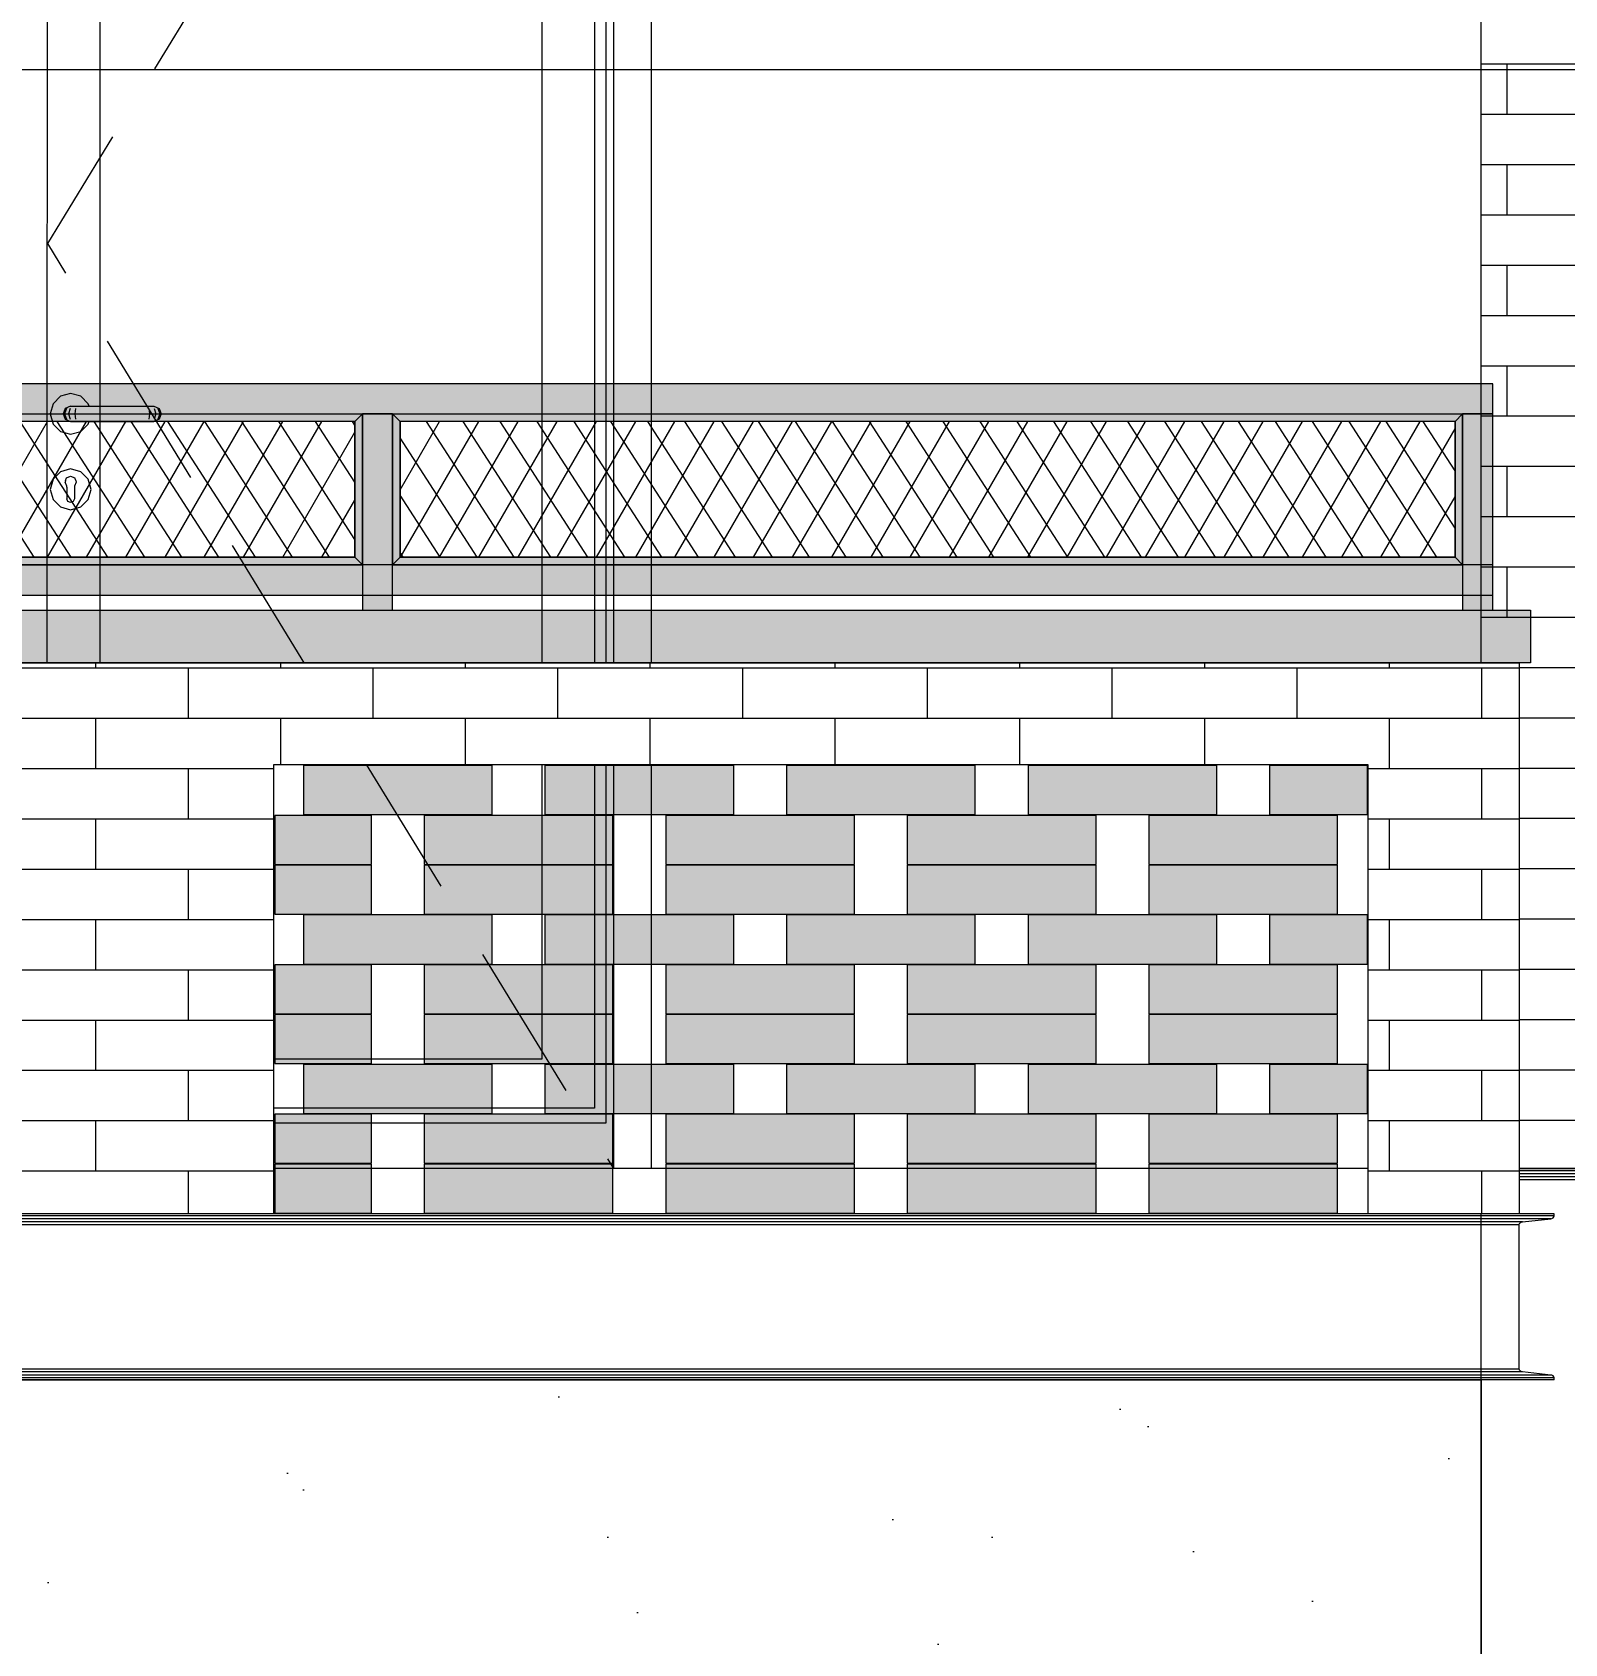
# Model space of a CAD drawing. Header units: millimetres. Extents: x 476571643 to 477489869, y 4620928210 to 4621294454.
# Drawn here: x 477466584 to 477468615, y 4621005800 to 4621007936 of the extents above; entities that cross this region are included whole.
import ezdxf

# ---------------------------------------------------------------- set-up
doc = ezdxf.new("R2010")
doc.units = ezdxf.units.MM
doc.header["$MEASUREMENT"] = 0
doc.set_wipeout_variables(frame=1)
doc.linetypes.add('Hidden Line', pattern=[317.5, 211.666667, -105.833333])
doc.linetypes.add('Wipeout_Contour', pattern=[1000, 0, -1000])
for name, color, linetype, lineweight in [('2D Drafting - General_Pen_No__30_Pen_No__9_Pen_No__9_Pen_No__253', 252, 'Continuous', 0), ('2D Drafting - General_Pen_No__30_Pen_No__9_Pen_No__9_Pen_No__7', 7, 'Continuous', 0), ('2D Drafting - General_Pen_No__7_Pen_No__7', 7, 'Continuous', 0), ('New_2D Drafting - General_Pen_No__30_Pen_No__9_Pen_No__9_Pen_No__250', 7, 'Continuous', 0), ('New_2D Drafting - General_Pen_No__30_Pen_No__9_Pen_No__9_Pen_No__255', 255, 'Continuous', 0), ('New_2D Drafting - General_Pen_No__30_Pen_No__9_Pen_No__9_Pen_No__42', 250, 'Continuous', 0), ('New_2D Drafting - General_Pen_No__30_Pen_No__9_Pen_No__9_Pen_No__7', 7, 'Continuous', 0), ('New_2D Drafting - General_Pen_No__4', 7, 'Continuous', 0), ('New_2D Drafting - General_Pen_No__7', 7, 'Continuous', 0), ('New_Structural - Bearing_Pen_No__250', 7, 'Continuous', 0), ('Structural - Bearing_Pen_No__250', 7, 'Continuous', 0), ('zoma_Pen_No__142', 142, 'Continuous', 0), ('zoma_Pen_No__5_Pen_No__142', 142, 'Continuous', 0)]:
    doc.layers.add(name, color=color, linetype=linetype, lineweight=lineweight)
for name, color, linetype in [('New_2D Drafting - General_Pen_No__30_Pen_No__9_Pen_No__9', 7, 'Continuous'), ('zoma', 7, 'Continuous'), ('zoma_Pen_No__5', 7, 'Continuous')]:
    doc.layers.add(name, color=color, linetype=linetype)
doc.layers.add('New_2D Drafting - General_Pen_No__30_Pen_No__9_Pen_No__9_Pen_No__252', color=7, linetype='Continuous', lineweight=0, true_color=0x666666)
doc.layers.add('New_2D Drafting - General_Pen_No__30_Pen_No__9_Pen_No__9_Pen_No__254', color=7, linetype='Continuous', lineweight=0, true_color=0xcccccc)
doc.styles.add('GENERATED_STYLE_2', font='arial.ttf')
doc.dimstyles.new('GENERATED_STYLE__32', dxfattribs={"dimtxt": 100, "dimasz": 64.421331, "dimexe": 0.18, "dimexo": 3, "dimgap": 0.09, "dimtad": 1, "dimlfac": 0.001, "dimzin": 0, "dimdsep": 46, "dimtxsty": 'GENERATED_STYLE_2', "dimblk": 'ARROWHEAD_2', "dimblk1": 'ARROWHEAD_2', "dimblk2": 'ARROWHEAD_2', "dimcen": 0.09, "dimclrd": 142, "dimclre": 142, "dimclrt": 142, "dimadec": 0, "dimazin": 0, "dimtfac": 1, "dimtdec": 4, "dimtmove": 0, "dimatfit": 3, "dimfxl": 1, "dimtolj": 1, "dimtzin": 0, "dimarcsym": 0})
pattern_1 = [(60, (476844527.15, 4621385791.044), (-38.9711432, 22.5), []), (122.8330945, (476844527.15, 4621385791.044), (36.8060797, 18.75), [])]

# ---------------------------------------------------------------- blocks, each defined once
blk = doc.blocks.new('Line_109', base_point=(477472321.6, 4621007886))
at = {"layer": 'zoma_Pen_No__5_Pen_No__142', "color": 142, "linetype": 'Continuous', "lineweight": 0}
blk.add_line((477472221.6, 4621007886), (477452355.6, 4621007886), dxfattribs=at)
blk = doc.blocks.new('*D2161', base_point=(476844527.1, 4621385791))
at = {"layer": 'zoma_Pen_No__142', "color": 142, "linetype": 'Continuous', "lineweight": 0, "transparency": 16777216}
for p, q in [((477470355.6, 4621006454.5), (477470440.4, 4621006405.5)), ((477470461.6, 4621006430), (477470334.4, 4621006430)), ((477470398, 4621005730), (477470398, 4621006430)), ((477470355.6, 4621005754.5), (477470440.4, 4621005705.5)), ((477470461.6, 4621005730), (477470334.4, 4621005730))]:
    blk.add_line(p, q, dxfattribs=at)
at = {"layer": 'zoma_Pen_No__142', "color": 142, "lineweight": 0, "transparency": 16777216, "insert": (477470378, 4621005947), "char_height": 100, "attachment_point": 7, "rotation": 90, "style": 'GENERATED_STYLE_2'}
blk.add_mtext('\\A1;{\\pql;\\fArial CYR|b0|i0|c204|p34;0.70}', dxfattribs=at)
blk = doc.blocks.new('ARROWHEAD_2')
at = {"color": 0, "linetype": 'Continuous', "lineweight": 0}
for p, q in [((-0.378, -0.655), (0.378, 0.655)), ((0, 0), (-1, 0))]:
    blk.add_line(p, q, dxfattribs=at)
blk = doc.blocks.new('*D2162', base_point=(476844527.1, 4621385791))
at = {"layer": 'zoma_Pen_No__142', "color": 142, "linetype": 'Continuous', "lineweight": 0, "transparency": 16777216}
for p, q in [((477470355.6, 4621008954.5), (477470440.4, 4621008905.5)), ((477470461.6, 4621008930), (477470334.4, 4621008930)), ((477470398, 4621006430), (477470398, 4621008930)), ((477470355.6, 4621006454.5), (477470440.4, 4621006405.5)), ((477470461.6, 4621006430), (477470334.4, 4621006430))]:
    blk.add_line(p, q, dxfattribs=at)
at = {"layer": 'zoma_Pen_No__142', "color": 142, "lineweight": 0, "transparency": 16777216, "insert": (477470378, 4621007547), "char_height": 100, "attachment_point": 7, "rotation": 90, "style": 'GENERATED_STYLE_2'}
blk.add_mtext('\\A1;{\\pql;\\fArial CYR|b0|i0|c204|p34;2.50}', dxfattribs=at)
blk = doc.blocks.new('*D2173', base_point=(476844527.1, 4621385791))
at = {"layer": 'zoma_Pen_No__142', "color": 142, "linetype": 'Continuous', "lineweight": 0, "transparency": 16777216}
for p, q in [((477478168.2, 4621006454.5), (477478253, 4621006405.5)), ((477478274.2, 4621006430), (477478147, 4621006430)), ((477478210.6, 4621005730), (477478210.6, 4621006430)), ((477478168.2, 4621005754.5), (477478253, 4621005705.5)), ((477478274.2, 4621005730), (477478147, 4621005730))]:
    blk.add_line(p, q, dxfattribs=at)
at = {"layer": 'zoma_Pen_No__142', "color": 142, "lineweight": 0, "transparency": 16777216, "insert": (477478190.6, 4621005947), "char_height": 100, "attachment_point": 7, "rotation": 90, "style": 'GENERATED_STYLE_2'}
blk.add_mtext('\\A1;{\\pql;\\fArial CYR|b0|i0|c204|p34;0.70}', dxfattribs=at)
blk = doc.blocks.new('*D2174', base_point=(476844527.1, 4621385791))
at = {"layer": 'zoma_Pen_No__142', "color": 142, "linetype": 'Continuous', "lineweight": 0, "transparency": 16777216}
for p, q in [((477478168.2, 4621008954.5), (477478253, 4621008905.5)), ((477478274.2, 4621008930), (477478147, 4621008930)), ((477478210.6, 4621006430), (477478210.6, 4621008930)), ((477478168.2, 4621006454.5), (477478253, 4621006405.5)), ((477478274.2, 4621006430), (477478147, 4621006430))]:
    blk.add_line(p, q, dxfattribs=at)
at = {"layer": 'zoma_Pen_No__142', "color": 142, "lineweight": 0, "transparency": 16777216, "insert": (477478190.6, 4621007547), "char_height": 100, "attachment_point": 7, "rotation": 90, "style": 'GENERATED_STYLE_2'}
blk.add_mtext('\\A1;{\\pql;\\fArial CYR|b0|i0|c204|p34;2.50}', dxfattribs=at)
blk = doc.blocks.new('*D2184', base_point=(476844527.1, 4621385791))
at = {"layer": 'zoma_Pen_No__142', "color": 142, "linetype": 'Continuous', "lineweight": 0, "transparency": 16777216}
for p, q in [((477480860.4, 4621006454.5), (477480945.2, 4621006405.5)), ((477480966.4, 4621006430), (477480839.2, 4621006430)), ((477480902.8, 4621005730), (477480902.8, 4621006430)), ((477480860.4, 4621005754.5), (477480945.2, 4621005705.5)), ((477480966.4, 4621005730), (477480839.2, 4621005730))]:
    blk.add_line(p, q, dxfattribs=at)
at = {"layer": 'zoma_Pen_No__142', "color": 142, "lineweight": 0, "transparency": 16777216, "insert": (477480882.8, 4621005947), "char_height": 100, "attachment_point": 7, "rotation": 90, "style": 'GENERATED_STYLE_2'}
blk.add_mtext('\\A1;{\\pql;\\fArial CYR|b0|i0|c204|p34;0.70}', dxfattribs=at)
blk = doc.blocks.new('*D2185', base_point=(476844527.1, 4621385791))
at = {"layer": 'zoma_Pen_No__142', "color": 142, "linetype": 'Continuous', "lineweight": 0, "transparency": 16777216}
for p, q in [((477480860.4, 4621008954.5), (477480945.2, 4621008905.5)), ((477480966.4, 4621008930), (477480839.2, 4621008930)), ((477480902.8, 4621006430), (477480902.8, 4621008930)), ((477480860.4, 4621006454.5), (477480945.2, 4621006405.5)), ((477480966.4, 4621006430), (477480839.2, 4621006430))]:
    blk.add_line(p, q, dxfattribs=at)
at = {"layer": 'zoma_Pen_No__142', "color": 142, "lineweight": 0, "transparency": 16777216, "insert": (477480882.8, 4621007547), "char_height": 100, "attachment_point": 7, "rotation": 90, "style": 'GENERATED_STYLE_2'}
blk.add_mtext('\\A1;{\\pql;\\fArial CYR|b0|i0|c204|p34;2.50}', dxfattribs=at)

msp = doc.modelspace()

# ---------------------------------------------------------------- hatches: boundary and pattern name
at = {"layer": '2D Drafting - General_Pen_No__30_Pen_No__9_Pen_No__9_Pen_No__253', "linetype": 'Continuous', "lineweight": 0}
h = msp.add_hatch(dxfattribs=at)
h.set_pattern_fill('BRICK___RUNNING_BOND', color=252, style=0, pattern_type=2)
h.set_pattern_definition([(180, (477424474.43, 4620999563.556), (0, 66.64), []), (90, (477424474.43, 4620999563.56), (244.8, 0), [66.64, -66.64]), (90, (477424352.03, 4620999630.2), (244.8, 0), [66.64, -66.64])])
h.paths.add_polyline_path([(477468504.11, 4621008929.993), (477468904.237, 4621008929.993), (477468904.237, 4621006429.992), (477468553.965, 4621006429.992), (477468553.965, 4621006369.991), (477468504.11, 4621006369.991)])
at = {"layer": 'New_2D Drafting - General_Pen_No__30_Pen_No__9_Pen_No__9_Pen_No__255', "linetype": 'Continuous', "lineweight": 0}
for points in [[(477462689.307, 4621007469.985), (477462689.307, 4621007429.985), (477468519.303, 4621007429.985), (477468519.303, 4621007469.985)], [(477465624.314, 4621007429.985), (477467021.814, 4621007429.985), (477467011.814, 4621007419.985), (477465634.314, 4621007419.985)], [(477467011.814, 4621007239.985), (477467021.814, 4621007229.985), (477467021.814, 4621007430.011), (477467011.814, 4621007420.011)], [(477467021.814, 4621007169.985), (477467061.814, 4621007169.985), (477467061.814, 4621007429.985), (477467021.814, 4621007429.985)], [(477467061.814, 4621007229.985), (477467071.814, 4621007239.985), (477467071.814, 4621007419.985), (477467061.814, 4621007429.985)], [(477467061.814, 4621007429.985), (477468479.296, 4621007429.985), (477468469.296, 4621007419.985), (477467071.814, 4621007419.985)], [(477468469.296, 4621007240.011), (477468479.296, 4621007230.011), (477468479.296, 4621007429.985), (477468469.296, 4621007419.985)], [(477468479.296, 4621007169.985), (477468519.303, 4621007169.985), (477468519.303, 4621007429.985), (477468479.296, 4621007429.985)], [(477462689.307, 4621007229.985), (477462689.307, 4621007189.985), (477468519.303, 4621007189.985), (477468519.303, 4621007229.985)], [(477465624.314, 4621007229.985), (477467021.814, 4621007229.985), (477467011.814, 4621007239.985), (477465634.314, 4621007239.985)], [(477467061.814, 4621007229.985), (477468479.296, 4621007229.985), (477468469.296, 4621007239.985), (477467071.814, 4621007239.985)], [(477468569.303, 4621007099.985), (477462639.307, 4621007099.985), (477462639.307, 4621007169.985), (477468569.303, 4621007169.985)]]:
    msp.add_hatch(color=255, dxfattribs=at).paths.add_polyline_path(points)
at = {"layer": 'New_2D Drafting - General_Pen_No__7', "linetype": 'Continuous', "lineweight": 0}
h = msp.add_hatch(dxfattribs=at)
h.set_pattern_fill('BATT_INSULATION', style=0, pattern_type=2)
h.set_pattern_definition(pattern_1)
h.paths.add_polyline_path([(477467011.814, 4621007419.985), (477465634.314, 4621007419.985), (477465634.314, 4621007239.985), (477467011.814, 4621007239.985)])
h = msp.add_hatch(dxfattribs=at)
h.set_pattern_fill('BATT_INSULATION', style=0, pattern_type=2)
h.set_pattern_definition(pattern_1)
h.paths.add_polyline_path([(477468469.296, 4621007419.985), (477467071.814, 4621007419.985), (477467071.814, 4621007239.985), (477468469.296, 4621007239.985)])

# ---------------------------------------------------------------- linework, layer by layer
at = {"layer": '2D Drafting - General_Pen_No__30_Pen_No__9_Pen_No__9_Pen_No__7', "color": 7, "linetype": 'Continuous', "lineweight": 0, "flags": 128}
msp.add_lwpolyline([(477468504.11, 4621008929.993), (477468904.237, 4621008929.993), (477468904.237, 4621006429.992), (477468553.965, 4621006429.992), (477468553.965, 4621006369.991), (477468504.11, 4621006369.991)], close=True, dxfattribs=at)
at = {"layer": '2D Drafting - General_Pen_No__7_Pen_No__7', "color": 7, "linetype": 'Continuous', "lineweight": 0, "flags": 128}
for points in [[(477465864.419, 4621008869.99), (477467344.419, 4621008869.985), (477467344.411, 4621006489.987), (477465864.411, 4621006489.992)], [(477466604.415, 4621008854.987), (477467329.419, 4621008854.985), (477467329.411, 4621006509.987), (477466604.411, 4621006509.99)], [(477466674.419, 4621008784.987), (477467259.419, 4621008784.985), (477467259.411, 4621006574.987), (477466674.411, 4621006574.989)]]:
    msp.add_lwpolyline(points, close=True, dxfattribs=at)
at = {"layer": 'New_2D Drafting - General_Pen_No__30_Pen_No__9_Pen_No__9_Pen_No__250', "color": 7, "linetype": 'Continuous', "lineweight": 0, "flags": 128}
msp.add_lwpolyline([(477462689.307, 4621007229.985), (477462689.307, 4621007189.985), (477468519.303, 4621007189.985), (477468519.303, 4621007229.985)], close=True, dxfattribs=at)
at = {"layer": 'New_2D Drafting - General_Pen_No__30_Pen_No__9_Pen_No__9_Pen_No__7', "color": 7, "linetype": 'Continuous', "lineweight": 0, "flags": 128}
for points in [[(477462689.307, 4621007469.985), (477462689.307, 4621007429.985), (477468519.303, 4621007429.985), (477468519.303, 4621007469.985)], [(477465624.314, 4621007429.985), (477467021.814, 4621007429.985), (477467011.814, 4621007419.985), (477465634.314, 4621007419.985)], [(477467011.814, 4621007239.985), (477467021.814, 4621007229.985), (477467021.814, 4621007430.011), (477467011.814, 4621007420.011)], [(477467021.814, 4621007169.985), (477467061.814, 4621007169.985), (477467061.814, 4621007429.985), (477467021.814, 4621007429.985)], [(477467061.814, 4621007229.985), (477467071.814, 4621007239.985), (477467071.814, 4621007419.985), (477467061.814, 4621007429.985)], [(477467061.814, 4621007429.985), (477468479.296, 4621007429.985), (477468469.296, 4621007419.985), (477467071.814, 4621007419.985)], [(477468469.296, 4621007240.011), (477468479.296, 4621007230.011), (477468479.296, 4621007429.985), (477468469.296, 4621007419.985)], [(477468479.296, 4621007169.985), (477468519.303, 4621007169.985), (477468519.303, 4621007429.985), (477468479.296, 4621007429.985)], [(477465624.314, 4621007229.985), (477467021.814, 4621007229.985), (477467011.814, 4621007239.985), (477465634.314, 4621007239.985)], [(477467061.814, 4621007229.985), (477468479.296, 4621007229.985), (477468469.296, 4621007239.985), (477467071.814, 4621007239.985)], [(477468569.303, 4621007099.985), (477462639.307, 4621007099.985), (477462639.307, 4621007169.985), (477468569.303, 4621007169.985)]]:
    msp.add_lwpolyline(points, close=True, dxfattribs=at)
at = {"layer": 'New_2D Drafting - General_Pen_No__4', "color": 7, "linetype": 'Continuous', "lineweight": 0, "flags": 128}
for points in [[(477467011.814, 4621007419.985), (477465634.314, 4621007419.985), (477465634.314, 4621007239.985), (477467011.814, 4621007239.985)], [(477468469.296, 4621007419.985), (477467071.814, 4621007419.985), (477467071.814, 4621007239.985), (477468469.296, 4621007239.985)]]:
    msp.add_lwpolyline(points, close=True, dxfattribs=at)
at = {"layer": 'New_Structural - Bearing_Pen_No__250', "color": 7, "linetype": 'Continuous', "lineweight": 0}
for p, q in [((477466611.922, 4621007443.488), (477466608.304, 4621007429.988)), ((477466621.804, 4621007453.371), (477466611.922, 4621007443.488)), ((477466635.304, 4621007456.988), (477466621.804, 4621007453.371)), ((477466648.804, 4621007453.371), (477466635.304, 4621007456.988)), ((477466658.687, 4621007443.488), (477466648.804, 4621007453.371)), ((477466659.625, 4621007439.988), (477466658.687, 4621007443.488)), ((477466608.304, 4621007429.988), (477466611.921, 4621007416.488)), ((477466628.233, 4621007437.059), (477466625.304, 4621007429.988)), ((477466625.304, 4621007429.988), (477466628.233, 4621007422.917)), ((477466629.785, 4621007437.059), (477466627.026, 4621007429.988)), ((477466627.026, 4621007429.988), (477466629.785, 4621007422.917)), ((477466635.304, 4621007439.988), (477466628.233, 4621007437.059)), ((477466628.233, 4621007422.917), (477466635.304, 4621007419.988)), ((477466634.6, 4621007437.059), (477466632.488, 4621007429.988)), ((477466632.488, 4621007429.988), (477466634.6, 4621007422.917)), ((477466635.304, 4621007439.988), (477466636.446, 4621007439.988)), ((477466636.446, 4621007439.988), (477466639.698, 4621007439.988)), ((477466639.698, 4621007439.988), (477466644.564, 4621007439.988)), ((477466641.805, 4621007437.059), (477466640.662, 4621007429.988)), ((477466640.662, 4621007429.988), (477466641.805, 4621007422.917)), ((477466644.564, 4621007439.988), (477466650.304, 4621007439.988)), ((477466650.304, 4621007439.988), (477466730.304, 4621007439.988)), ((477466730.304, 4621007439.988), (477466736.044, 4621007439.988)), ((477466736.044, 4621007439.988), (477466740.911, 4621007439.988)), ((477466738.803, 4621007437.059), (477466739.946, 4621007429.988)), ((477466739.946, 4621007429.988), (477466738.803, 4621007422.917)), ((477466740.911, 4621007439.988), (477466744.162, 4621007439.988)), ((477466744.162, 4621007439.988), (477466745.304, 4621007439.988)), ((477466745.304, 4621007439.988), (477466752.375, 4621007437.059)), ((477466752.375, 4621007422.917), (477466745.304, 4621007419.988)), ((477466746.009, 4621007437.059), (477466748.12, 4621007429.988)), ((477466748.12, 4621007429.988), (477466746.009, 4621007422.917)), ((477466750.823, 4621007437.059), (477466753.582, 4621007429.988)), ((477466753.582, 4621007429.988), (477466750.823, 4621007422.917)), ((477466752.375, 4621007437.059), (477466755.304, 4621007429.988)), ((477466755.304, 4621007429.988), (477466752.375, 4621007422.917)), ((477466611.921, 4621007416.488), (477466621.804, 4621007406.606)), ((477466621.804, 4621007406.606), (477466635.304, 4621007402.988)), ((477466635.304, 4621007419.988), (477466636.446, 4621007419.988)), ((477466635.304, 4621007402.988), (477466648.804, 4621007406.605)), ((477466636.446, 4621007419.988), (477466639.698, 4621007419.988)), ((477466639.698, 4621007419.988), (477466644.564, 4621007419.988)), ((477466644.564, 4621007419.988), (477466650.304, 4621007419.988)), ((477466648.804, 4621007406.605), (477466658.687, 4621007416.488)), ((477466650.304, 4621007419.988), (477466730.304, 4621007419.988)), ((477466658.687, 4621007416.488), (477466659.625, 4621007419.988)), ((477466730.304, 4621007419.988), (477466736.044, 4621007419.988)), ((477466736.044, 4621007419.988), (477466740.911, 4621007419.988)), ((477466740.911, 4621007419.988), (477466744.162, 4621007419.988)), ((477466744.162, 4621007419.988), (477466745.304, 4621007419.988)), ((477466611.921, 4621007343.488), (477466608.304, 4621007329.988)), ((477466621.804, 4621007353.371), (477466611.921, 4621007343.488)), ((477466635.304, 4621007356.988), (477466621.804, 4621007353.371)), ((477466628.584, 4621007341.628), (477466627.836, 4621007339.681)), ((477466630.304, 4621007334.388), (477466627.836, 4621007339.681)), ((477466628.584, 4621007341.628), (477466629.929, 4621007345.132)), ((477466629.929, 4621007345.132), (477466635.304, 4621007347.414)), ((477466648.804, 4621007353.371), (477466635.304, 4621007356.988)), ((477466635.304, 4621007347.414), (477466640.679, 4621007345.132)), ((477466642.772, 4621007339.68), (477466640.304, 4621007334.388)), ((477466642.024, 4621007341.628), (477466640.679, 4621007345.132)), ((477466642.024, 4621007341.628), (477466642.772, 4621007339.68)), ((477466658.687, 4621007343.488), (477466648.804, 4621007353.371)), ((477466662.304, 4621007329.988), (477466658.687, 4621007343.488)), ((477466608.304, 4621007329.988), (477466611.921, 4621007316.488)), ((477466611.921, 4621007316.488), (477466621.804, 4621007306.606)), ((477466630.304, 4621007332.875), (477466630.304, 4621007334.388)), ((477466630.304, 4621007332.875), (477466630.304, 4621007329.988)), ((477466630.304, 4621007329.988), (477466630.304, 4621007327.101)), ((477466630.304, 4621007327.101), (477466630.304, 4621007321.328)), ((477466630.304, 4621007321.328), (477466630.304, 4621007317.488)), ((477466631.768, 4621007313.953), (477466630.304, 4621007317.488)), ((477466640.304, 4621007317.488), (477466638.839, 4621007313.953)), ((477466640.304, 4621007334.388), (477466640.304, 4621007332.875)), ((477466640.304, 4621007332.875), (477466640.304, 4621007329.988)), ((477466640.304, 4621007329.988), (477466640.304, 4621007327.101)), ((477466640.304, 4621007327.101), (477466640.304, 4621007321.328)), ((477466640.304, 4621007321.328), (477466640.304, 4621007317.488)), ((477466648.804, 4621007306.605), (477466658.686, 4621007316.488)), ((477466658.686, 4621007316.488), (477466662.304, 4621007329.988)), ((477466621.804, 4621007306.606), (477466635.304, 4621007302.988)), ((477466635.304, 4621007312.488), (477466631.768, 4621007313.953)), ((477466638.839, 4621007313.953), (477466635.304, 4621007312.488)), ((477466635.304, 4621007302.988), (477466648.804, 4621007306.605))]:
    msp.add_line(p, q, dxfattribs=at)
at = {"layer": 'Structural - Bearing_Pen_No__250', "color": 7, "linetype": 'Continuous', "lineweight": 0}
for p, q in [((477468554.315, 4621006355.596), (477468554.714, 4621006357.126)), ((477468554.315, 4621006164.404), (477468554.315, 4621006355.596)), ((477468554.714, 4621006357.126), (477468555.852, 4621006358.424)), ((477468555.852, 4621006358.424), (477468557.555, 4621006359.291)), ((477468557.555, 4621006359.291), (477468558.777, 4621006359.551)), ((477468558.777, 4621006359.551), (477468596.178, 4621006363.541)), ((477468596.178, 4621006363.541), (477468597.4, 4621006363.8)), ((477468597.4, 4621006363.8), (477468599.103, 4621006364.667)), ((477468599.103, 4621006364.667), (477468600.241, 4621006365.965)), ((477468600.241, 4621006365.965), (477468600.641, 4621006367.496)), ((477468600.641, 4621006367.496), (477468600.641, 4621006369.991)), ((477468554.714, 4621006162.855), (477468554.315, 4621006164.386)), ((477468555.852, 4621006161.557), (477468554.714, 4621006162.855)), ((477468557.555, 4621006160.69), (477468555.852, 4621006161.557)), ((477468558.777, 4621006160.431), (477468557.555, 4621006160.69)), ((477468596.178, 4621006156.441), (477468558.777, 4621006160.431)), ((477468597.4, 4621006156.181), (477468596.178, 4621006156.441)), ((477468599.103, 4621006155.314), (477468597.4, 4621006156.181)), ((477468600.241, 4621006154.016), (477468599.103, 4621006155.314)), ((477468600.641, 4621006152.486), (477468600.241, 4621006154.016)), ((477468600.641, 4621006149.991), (477468600.641, 4621006152.486))]:
    msp.add_line(p, q, dxfattribs=at)

# ---------------------------------------------------------------- block references
at = {"layer": 'zoma_Pen_No__5', "color": 142, "linetype": 'Continuous', "lineweight": 0}
msp.add_blockref('Line_109', (477472321.633, 4621007885.988), dxfattribs=at)

# ---------------------------------------------------------------- next in the draw order: wipeouts: each hides what was drawn before it
at = {"color": 254, "linetype": 'Wipeout_Contour', "lineweight": 0, "ltscale": 27873645293.87504}
msp.add_wipeout([(477468504.127, 4621006149.991), (477468504.127, 4621005729.993), (477461534.094, 4621005729.993), (477461534.094, 4621006429.993), (477462654.307, 4621006429.993), (477462654.307, 4621006149.991)], dxfattribs=at).dxf.layer = 'New_2D Drafting - General_Pen_No__30_Pen_No__9_Pen_No__9'

# ---------------------------------------------------------------- next in the draw order: hatches: boundary and pattern name
at = {"layer": 'New_2D Drafting - General_Pen_No__30_Pen_No__9_Pen_No__9_Pen_No__42', "linetype": 'Continuous', "lineweight": 0, "true_color": 0xc7c8ca}
h = msp.add_hatch(dxfattribs=at)
h.set_pattern_fill('CUT_STONE', color=9, style=0, pattern_type=2)
h.set_pattern_definition([(45, (476844527.15, 4621386591.04), (-254.55844, 254.55844), [0, -240, 0, -360]), (110, (476845327.15, 4621386591.04), (338.28934, 123.12725), [0, -176, 0, -304])])
h.paths.add_polyline_path([(477468504.127, 4621006149.991), (477468504.127, 4621005729.993), (477461534.094, 4621005729.993), (477461534.094, 4621006429.993), (477462654.307, 4621006429.993), (477462654.307, 4621006149.991)])

# ---------------------------------------------------------------- next in the draw order: linework, layer by layer
at = {"layer": '2D Drafting - General_Pen_No__7_Pen_No__7', "color": 7, "linetype": 'Continuous', "lineweight": 0, "flags": 128}
for points in [[(477467400.294, 4621006429.986), (477465804.41, 4621006429.991), (477465804.419, 4621008929.991), (477467404.419, 4621008929.986)], [(477467404.419, 4621008929.986), (477467404.41, 4621006429.986), (477467400.294, 4621006429.986)]]:
    msp.add_lwpolyline(points, dxfattribs=at)
msp.add_lwpolyline([(477465854.419, 4621008879.99), (477467354.419, 4621008879.985), (477467354.41, 4621006429.986), (477465854.41, 4621006429.992)], close=True, dxfattribs=at)
at = {"layer": '2D Drafting - General_Pen_No__7_Pen_No__7', "color": 7, "linetype": 'Hidden Line', "lineweight": 0, "flags": 128}
msp.add_lwpolyline([(477467354.419, 4621008879.985), (477466604.415, 4621007655.865), (477467353.634, 4621006431.27)], dxfattribs=at)
at = {"layer": 'New_2D Drafting - General_Pen_No__30_Pen_No__9_Pen_No__9_Pen_No__7', "color": 7, "linetype": 'Continuous', "lineweight": 0, "flags": 128}
msp.add_lwpolyline([(477468504.127, 4621006149.991), (477468504.127, 4621005729.993), (477461534.094, 4621005729.993), (477461534.094, 4621006429.993), (477462654.307, 4621006429.993), (477462654.307, 4621006149.991)], close=True, dxfattribs=at)
at = {"layer": 'New_Structural - Bearing_Pen_No__250', "color": 7, "linetype": 'Continuous', "lineweight": 0}
msp.add_line((477468503.789, 4621006429.993), (477461533.757, 4621006429.993), dxfattribs=at)
at = {"layer": 'Structural - Bearing_Pen_No__250', "color": 7, "linetype": 'Continuous', "lineweight": 0}
for p, q in [((477468457.801, 4621006429.988), (477475850.436, 4621006429.988)), ((477468457.801, 4621006427.493), (477468457.801, 4621006429.988)), ((477468457.801, 4621006427.493), (477475850.436, 4621006427.493)), ((477468458.201, 4621006425.962), (477468457.801, 4621006427.493)), ((477468459.338, 4621006424.664), (477468458.201, 4621006425.962)), ((477468461.042, 4621006423.797), (477468459.338, 4621006424.664)), ((477468462.263, 4621006423.537), (477468461.042, 4621006423.797)), ((477468462.263, 4621006423.537), (477475845.974, 4621006423.537)), ((477468499.665, 4621006419.548), (477468462.263, 4621006423.537)), ((477468499.665, 4621006419.548), (477475808.573, 4621006419.548)), ((477468500.886, 4621006419.288), (477468499.665, 4621006419.548)), ((477468502.589, 4621006418.421), (477468500.886, 4621006419.288)), ((477468503.727, 4621006417.123), (477468502.589, 4621006418.421)), ((477468504.127, 4621006415.592), (477468503.727, 4621006417.123)), ((477468504.127, 4621006415.592), (477475804.11, 4621006415.592)), ((477468504.127, 4621005744.407), (477468504.127, 4621006415.592)), ((477468600.641, 4621006369.991), (477462607.989, 4621006369.991)), ((477468600.641, 4621006367.496), (477462607.989, 4621006367.496)), ((477468596.178, 4621006363.541), (477462612.451, 4621006363.541)), ((477468558.777, 4621006359.551), (477462649.852, 4621006359.551)), ((477468554.315, 4621006355.596), (477462654.315, 4621006355.596)), ((477468554.316, 4621006164.386), (477462654.315, 4621006164.386)), ((477468600.641, 4621006152.486), (477462607.989, 4621006152.486)), ((477468600.641, 4621006149.991), (477462607.989, 4621006149.991)), ((477468596.178, 4621006156.441), (477462612.451, 4621006156.441)), ((477468558.777, 4621006160.431), (477462649.852, 4621006160.431))]:
    msp.add_line(p, q, dxfattribs=at)

# ---------------------------------------------------------------- next in the draw order: wipeouts: each hides what was drawn before it
at = {"color": 254, "linetype": 'Wipeout_Contour', "lineweight": 0, "ltscale": 74329732287.72212}
msp.add_wipeout([(477468554.303, 4621006369.991), (477468354.188, 4621006369.991), (477468354.188, 4621006964.991), (477466904.247, 4621006964.991), (477466904.247, 4621006369.991), (477466504.247, 4621006369.991), (477466504.247, 4621006964.985), (477464704.248, 4621006964.985), (477464704.248, 4621006369.991), (477464304.248, 4621006369.991), (477464304.248, 4621006964.985), (477462854.307, 4621006964.985), (477462854.307, 4621006369.991), (477462654.307, 4621006369.991), (477462654.307, 4621007099.985), (477468554.303, 4621007099.985)], dxfattribs=at).dxf.layer = 'New_2D Drafting - General_Pen_No__30_Pen_No__9_Pen_No__9'

# ---------------------------------------------------------------- next in the draw order: hatches: boundary and pattern name
at = {"layer": 'New_2D Drafting - General_Pen_No__30_Pen_No__9_Pen_No__9_Pen_No__254', "linetype": 'Continuous', "lineweight": 0, "true_color": 0xcccccc}
h = msp.add_hatch(dxfattribs=at)
h.set_pattern_fill('BRICK___RUNNING_BOND', color=254, style=0, pattern_type=2)
h.set_pattern_definition([(0, (477463119.12, 4621006759.99), (0, 66.64), []), (90, (477463119.12, 4621006759.99), (-244.8, 0), [66.64, -66.64]), (90, (477463241.52, 4621006826.63), (-244.8, 0), [66.64, -66.64])])
h.paths.add_polyline_path([(477468554.303, 4621006369.991), (477468354.188, 4621006369.991), (477468354.188, 4621006964.991), (477466904.247, 4621006964.991), (477466904.247, 4621006369.991), (477466504.247, 4621006369.991), (477466504.247, 4621006964.985), (477464704.248, 4621006964.985), (477464704.248, 4621006369.991), (477464304.248, 4621006369.991), (477464304.248, 4621006964.985), (477462854.307, 4621006964.985), (477462854.307, 4621006369.991), (477462654.307, 4621006369.991), (477462654.307, 4621007099.985), (477468554.303, 4621007099.985)])
at = {"layer": 'New_2D Drafting - General_Pen_No__30_Pen_No__9_Pen_No__9_Pen_No__255', "linetype": 'Continuous', "lineweight": 0}
for points in [[(477467193.705, 4621006963.991), (477466943.705, 4621006963.991), (477466943.705, 4621006898.991), (477467193.705, 4621006898.991)], [(477467513.705, 4621006963.991), (477467263.705, 4621006963.991), (477467263.705, 4621006898.991), (477467513.705, 4621006898.991)], [(477467833.705, 4621006963.991), (477467583.705, 4621006963.991), (477467583.705, 4621006898.991), (477467833.705, 4621006898.991)], [(477468153.705, 4621006963.991), (477467903.705, 4621006963.991), (477467903.705, 4621006898.991), (477468153.705, 4621006898.991)], [(477468353.189, 4621006963.991), (477468223.705, 4621006963.991), (477468223.705, 4621006898.991), (477468353.189, 4621006898.991)], [(477466905.705, 4621006897.991), (477466905.705, 4621006832.991), (477467033.705, 4621006832.991), (477467033.705, 4621006897.991)], [(477467103.705, 4621006897.991), (477467103.705, 4621006832.991), (477467353.705, 4621006832.991), (477467353.705, 4621006897.991)], [(477467423.705, 4621006897.991), (477467423.705, 4621006832.991), (477467673.705, 4621006832.991), (477467673.705, 4621006897.991)], [(477467743.705, 4621006897.991), (477467743.705, 4621006832.991), (477467993.705, 4621006832.991), (477467993.705, 4621006897.991)], [(477468063.705, 4621006897.991), (477468063.705, 4621006832.991), (477468313.705, 4621006832.991), (477468313.705, 4621006897.991)], [(477466905.705, 4621006831.991), (477466905.705, 4621006766.991), (477467033.705, 4621006766.991), (477467033.705, 4621006831.991)], [(477467103.705, 4621006831.991), (477467103.705, 4621006766.991), (477467353.705, 4621006766.991), (477467353.705, 4621006831.991)], [(477467423.705, 4621006831.991), (477467423.705, 4621006766.991), (477467673.705, 4621006766.991), (477467673.705, 4621006831.991)], [(477467743.705, 4621006831.991), (477467743.705, 4621006766.991), (477467993.705, 4621006766.991), (477467993.705, 4621006831.991)], [(477468063.705, 4621006831.991), (477468063.705, 4621006766.991), (477468313.705, 4621006766.991), (477468313.705, 4621006831.991)], [(477467193.705, 4621006700.991), (477467193.705, 4621006765.991), (477466943.705, 4621006765.991), (477466943.705, 4621006700.991)], [(477467513.705, 4621006700.991), (477467513.705, 4621006765.991), (477467263.705, 4621006765.991), (477467263.705, 4621006700.991)], [(477467833.705, 4621006700.991), (477467833.705, 4621006765.991), (477467583.705, 4621006765.991), (477467583.705, 4621006700.991)], [(477468153.705, 4621006700.991), (477468153.705, 4621006765.991), (477467903.705, 4621006765.991), (477467903.705, 4621006700.991)], [(477468353.189, 4621006765.991), (477468223.705, 4621006765.991), (477468223.705, 4621006700.991), (477468353.189, 4621006700.991)], [(477467033.705, 4621006699.991), (477466905.705, 4621006699.991), (477466905.705, 4621006634.991), (477467033.705, 4621006634.991)], [(477467353.705, 4621006699.991), (477467103.705, 4621006699.991), (477467103.705, 4621006634.991), (477467353.705, 4621006634.991)], [(477467673.705, 4621006699.991), (477467423.705, 4621006699.991), (477467423.705, 4621006634.991), (477467673.705, 4621006634.991)], [(477467993.705, 4621006699.991), (477467743.705, 4621006699.991), (477467743.705, 4621006634.991), (477467993.705, 4621006634.991)], [(477468313.705, 4621006699.991), (477468063.705, 4621006699.991), (477468063.705, 4621006634.991), (477468313.705, 4621006634.991)], [(477467033.705, 4621006633.991), (477466905.705, 4621006633.991), (477466905.705, 4621006568.991), (477467033.705, 4621006568.991)], [(477467353.705, 4621006633.991), (477467103.705, 4621006633.991), (477467103.705, 4621006568.991), (477467353.705, 4621006568.991)], [(477467673.705, 4621006633.991), (477467423.705, 4621006633.991), (477467423.705, 4621006568.991), (477467673.705, 4621006568.991)], [(477467993.705, 4621006633.991), (477467743.705, 4621006633.991), (477467743.705, 4621006568.991), (477467993.705, 4621006568.991)], [(477468313.705, 4621006633.991), (477468063.705, 4621006633.991), (477468063.705, 4621006568.991), (477468313.705, 4621006568.991)], [(477466943.705, 4621006567.991), (477466943.705, 4621006502.991), (477467193.705, 4621006502.991), (477467193.705, 4621006567.991)], [(477467263.705, 4621006567.991), (477467263.705, 4621006502.991), (477467513.705, 4621006502.991), (477467513.705, 4621006567.991)], [(477467583.705, 4621006567.991), (477467583.705, 4621006502.991), (477467833.705, 4621006502.991), (477467833.705, 4621006567.991)], [(477467903.705, 4621006567.991), (477467903.705, 4621006502.991), (477468153.705, 4621006502.991), (477468153.705, 4621006567.991)], [(477468353.189, 4621006567.991), (477468223.705, 4621006567.991), (477468223.705, 4621006502.991), (477468353.189, 4621006502.991)], [(477467033.705, 4621006501.991), (477466905.705, 4621006501.991), (477466905.705, 4621006436.991), (477467033.705, 4621006436.991)], [(477467353.705, 4621006501.991), (477467103.705, 4621006501.991), (477467103.705, 4621006436.991), (477467353.705, 4621006436.991)], [(477467673.705, 4621006501.991), (477467423.705, 4621006501.991), (477467423.705, 4621006436.991), (477467673.705, 4621006436.991)], [(477467993.705, 4621006501.991), (477467743.705, 4621006501.991), (477467743.705, 4621006436.991), (477467993.705, 4621006436.991)], [(477468313.705, 4621006501.991), (477468063.705, 4621006501.991), (477468063.705, 4621006436.991), (477468313.705, 4621006436.991)], [(477467033.705, 4621006435.991), (477466905.705, 4621006435.991), (477466905.705, 4621006370.991), (477467033.705, 4621006370.991)], [(477467353.705, 4621006435.991), (477467103.705, 4621006435.991), (477467103.705, 4621006370.991), (477467353.705, 4621006370.991)], [(477467673.705, 4621006435.991), (477467423.705, 4621006435.991), (477467423.705, 4621006370.991), (477467673.705, 4621006370.991)], [(477467993.705, 4621006435.991), (477467743.705, 4621006435.991), (477467743.705, 4621006370.991), (477467993.705, 4621006370.991)], [(477468313.705, 4621006435.991), (477468063.705, 4621006435.991), (477468063.705, 4621006370.991), (477468313.705, 4621006370.991)]]:
    msp.add_hatch(color=8, dxfattribs=at).paths.add_polyline_path(points)

# ---------------------------------------------------------------- next in the draw order: linework, layer by layer
at = {"layer": 'New_2D Drafting - General_Pen_No__30_Pen_No__9_Pen_No__9_Pen_No__252', "color": 251, "linetype": 'Continuous', "lineweight": 0, "true_color": 0x666666, "flags": 128}
for points in [[(477467193.705, 4621006963.991), (477466943.705, 4621006963.991), (477466943.705, 4621006898.991), (477467193.705, 4621006898.991)], [(477467513.705, 4621006963.991), (477467263.705, 4621006963.991), (477467263.705, 4621006898.991), (477467513.705, 4621006898.991)], [(477467833.705, 4621006963.991), (477467583.705, 4621006963.991), (477467583.705, 4621006898.991), (477467833.705, 4621006898.991)], [(477468153.705, 4621006963.991), (477467903.705, 4621006963.991), (477467903.705, 4621006898.991), (477468153.705, 4621006898.991)], [(477468353.189, 4621006963.991), (477468223.705, 4621006963.991), (477468223.705, 4621006898.991), (477468353.189, 4621006898.991)], [(477466905.705, 4621006897.991), (477466905.705, 4621006832.991), (477467033.705, 4621006832.991), (477467033.705, 4621006897.991)], [(477467103.705, 4621006897.991), (477467103.705, 4621006832.991), (477467353.705, 4621006832.991), (477467353.705, 4621006897.991)], [(477467423.705, 4621006897.991), (477467423.705, 4621006832.991), (477467673.705, 4621006832.991), (477467673.705, 4621006897.991)], [(477467743.705, 4621006897.991), (477467743.705, 4621006832.991), (477467993.705, 4621006832.991), (477467993.705, 4621006897.991)], [(477468063.705, 4621006897.991), (477468063.705, 4621006832.991), (477468313.705, 4621006832.991), (477468313.705, 4621006897.991)], [(477466905.705, 4621006831.991), (477466905.705, 4621006766.991), (477467033.705, 4621006766.991), (477467033.705, 4621006831.991)], [(477467103.705, 4621006831.991), (477467103.705, 4621006766.991), (477467353.705, 4621006766.991), (477467353.705, 4621006831.991)], [(477467423.705, 4621006831.991), (477467423.705, 4621006766.991), (477467673.705, 4621006766.991), (477467673.705, 4621006831.991)], [(477467743.705, 4621006831.991), (477467743.705, 4621006766.991), (477467993.705, 4621006766.991), (477467993.705, 4621006831.991)], [(477468063.705, 4621006831.991), (477468063.705, 4621006766.991), (477468313.705, 4621006766.991), (477468313.705, 4621006831.991)], [(477467193.705, 4621006700.991), (477467193.705, 4621006765.991), (477466943.705, 4621006765.991), (477466943.705, 4621006700.991)], [(477467513.705, 4621006700.991), (477467513.705, 4621006765.991), (477467263.705, 4621006765.991), (477467263.705, 4621006700.991)], [(477467833.705, 4621006700.991), (477467833.705, 4621006765.991), (477467583.705, 4621006765.991), (477467583.705, 4621006700.991)], [(477468153.705, 4621006700.991), (477468153.705, 4621006765.991), (477467903.705, 4621006765.991), (477467903.705, 4621006700.991)], [(477468353.189, 4621006765.991), (477468223.705, 4621006765.991), (477468223.705, 4621006700.991), (477468353.189, 4621006700.991)], [(477467033.705, 4621006699.991), (477466905.705, 4621006699.991), (477466905.705, 4621006634.991), (477467033.705, 4621006634.991)], [(477467353.705, 4621006699.991), (477467103.705, 4621006699.991), (477467103.705, 4621006634.991), (477467353.705, 4621006634.991)], [(477467673.705, 4621006699.991), (477467423.705, 4621006699.991), (477467423.705, 4621006634.991), (477467673.705, 4621006634.991)], [(477467993.705, 4621006699.991), (477467743.705, 4621006699.991), (477467743.705, 4621006634.991), (477467993.705, 4621006634.991)], [(477468313.705, 4621006699.991), (477468063.705, 4621006699.991), (477468063.705, 4621006634.991), (477468313.705, 4621006634.991)], [(477467033.705, 4621006633.991), (477466905.705, 4621006633.991), (477466905.705, 4621006568.991), (477467033.705, 4621006568.991)], [(477467353.705, 4621006633.991), (477467103.705, 4621006633.991), (477467103.705, 4621006568.991), (477467353.705, 4621006568.991)], [(477467673.705, 4621006633.991), (477467423.705, 4621006633.991), (477467423.705, 4621006568.991), (477467673.705, 4621006568.991)], [(477467993.705, 4621006633.991), (477467743.705, 4621006633.991), (477467743.705, 4621006568.991), (477467993.705, 4621006568.991)], [(477468313.705, 4621006633.991), (477468063.705, 4621006633.991), (477468063.705, 4621006568.991), (477468313.705, 4621006568.991)], [(477466943.705, 4621006567.991), (477466943.705, 4621006502.991), (477467193.705, 4621006502.991), (477467193.705, 4621006567.991)], [(477467263.705, 4621006567.991), (477467263.705, 4621006502.991), (477467513.705, 4621006502.991), (477467513.705, 4621006567.991)], [(477467583.705, 4621006567.991), (477467583.705, 4621006502.991), (477467833.705, 4621006502.991), (477467833.705, 4621006567.991)], [(477467903.705, 4621006567.991), (477467903.705, 4621006502.991), (477468153.705, 4621006502.991), (477468153.705, 4621006567.991)], [(477468353.189, 4621006567.991), (477468223.705, 4621006567.991), (477468223.705, 4621006502.991), (477468353.189, 4621006502.991)], [(477467033.705, 4621006501.991), (477466905.705, 4621006501.991), (477466905.705, 4621006436.991), (477467033.705, 4621006436.991)], [(477467353.705, 4621006501.991), (477467103.705, 4621006501.991), (477467103.705, 4621006436.991), (477467353.705, 4621006436.991)], [(477467673.705, 4621006501.991), (477467423.705, 4621006501.991), (477467423.705, 4621006436.991), (477467673.705, 4621006436.991)], [(477467993.705, 4621006501.991), (477467743.705, 4621006501.991), (477467743.705, 4621006436.991), (477467993.705, 4621006436.991)], [(477468313.705, 4621006501.991), (477468063.705, 4621006501.991), (477468063.705, 4621006436.991), (477468313.705, 4621006436.991)], [(477467033.705, 4621006435.991), (477466905.705, 4621006435.991), (477466905.705, 4621006370.991), (477467033.705, 4621006370.991)], [(477467353.705, 4621006435.991), (477467103.705, 4621006435.991), (477467103.705, 4621006370.991), (477467353.705, 4621006370.991)], [(477467673.705, 4621006435.991), (477467423.705, 4621006435.991), (477467423.705, 4621006370.991), (477467673.705, 4621006370.991)], [(477467993.705, 4621006435.991), (477467743.705, 4621006435.991), (477467743.705, 4621006370.991), (477467993.705, 4621006370.991)], [(477468313.705, 4621006435.991), (477468063.705, 4621006435.991), (477468063.705, 4621006370.991), (477468313.705, 4621006370.991)]]:
    msp.add_lwpolyline(points, close=True, dxfattribs=at)
at = {"layer": 'New_2D Drafting - General_Pen_No__30_Pen_No__9_Pen_No__9_Pen_No__7', "color": 7, "linetype": 'Continuous', "lineweight": 0, "flags": 128}
msp.add_lwpolyline([(477468554.303, 4621006369.991), (477468354.188, 4621006369.991), (477468354.188, 4621006964.991), (477466904.247, 4621006964.991), (477466904.247, 4621006369.991), (477466504.247, 4621006369.991), (477466504.247, 4621006964.985), (477464704.248, 4621006964.985), (477464704.248, 4621006369.991), (477464304.248, 4621006369.991), (477464304.248, 4621006964.985), (477462854.307, 4621006964.985), (477462854.307, 4621006369.991), (477462654.307, 4621006369.991), (477462654.307, 4621007099.985), (477468554.303, 4621007099.985)], close=True, dxfattribs=at)
at = {"layer": 'New_Structural - Bearing_Pen_No__250', "color": 7, "linetype": 'Continuous', "lineweight": 0, "flags": 128}
msp.add_lwpolyline([(477462639.307, 4621007169.985), (477468569.303, 4621007169.985), (477468569.303, 4621007099.985), (477462639.307, 4621007099.985)], close=True, dxfattribs=at)

# ---------------------------------------------------------------- next in the draw order: dimensions: what is measured, and where the dimension line sits
at = {"layer": 'zoma', "color": 142, "linetype": 'Continuous', "lineweight": 0}
for base, p1, p2, picture, middle in [((477470398.005, 4621008930), (477462483.984, 4621006429.993), (477463204.432, 4621008930), '*D2162', (477470328.005, 4621007676.85)), ((477478210.582, 4621008930), (477462483.984, 4621006429.993), (477463204.432, 4621008930), '*D2174', (477478140.582, 4621007676.85)), ((477480902.788, 4621008930), (477462483.984, 4621006429.993), (477463204.432, 4621008930), '*D2185', (477480832.788, 4621007676.85)), ((477470398.005, 4621006429.993), (477463204.432, 4621005730), (477462483.984, 4621006429.993), '*D2161', (477470328.005, 4621006076.85)), ((477478210.582, 4621006429.993), (477463204.432, 4621005730), (477462483.984, 4621006429.993), '*D2173', (477478140.582, 4621006076.85)), ((477480902.788, 4621006429.993), (477463204.432, 4621005730), (477462483.984, 4621006429.993), '*D2184', (477480832.788, 4621006076.85))]:
    dim = msp.add_linear_dim(base=base, p1=p1, p2=p2, angle=90, dimstyle='GENERATED_STYLE__32', dxfattribs=at)
    dim.commit()
    dim.dimension.update_dxf_attribs({"geometry": picture, "text_midpoint": middle, "dimtype": 160, "text_rotation": 90})

doc.saveas('drawing.dxf')
